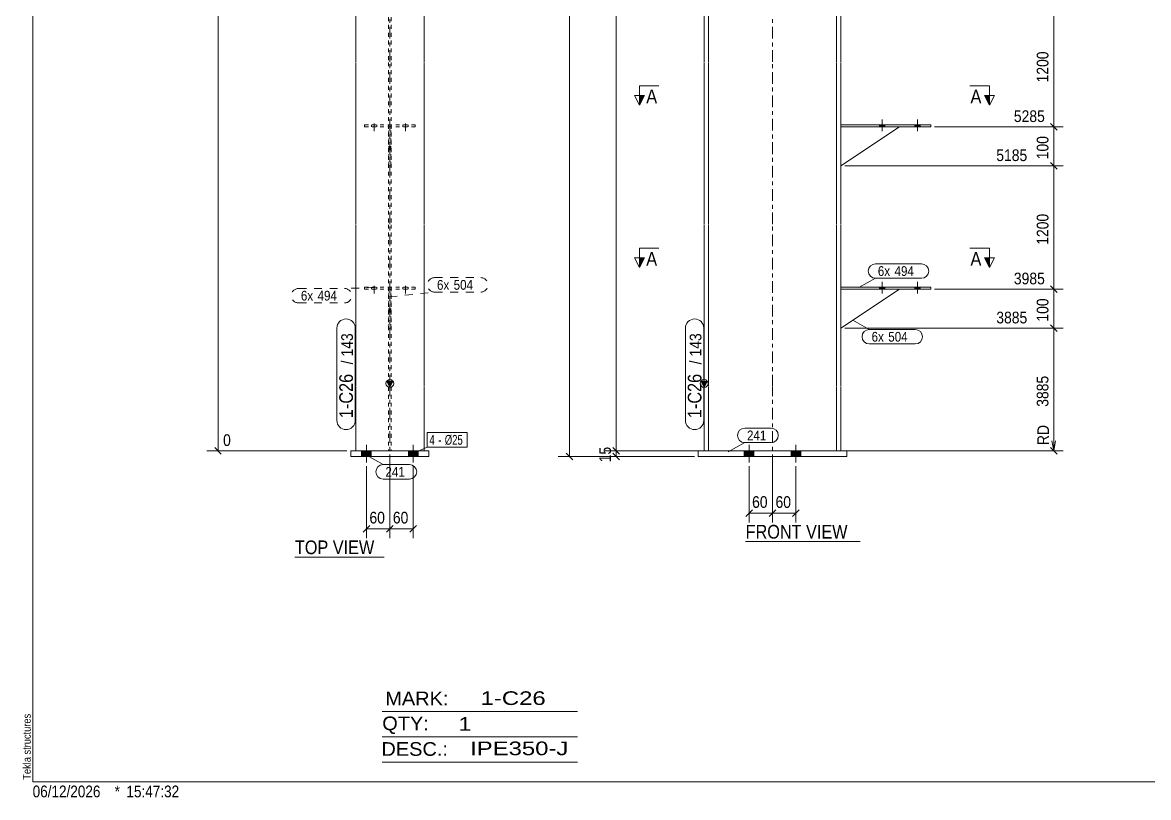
# Model space of a CAD drawing. Header units: millimetres. Extents: x 2 to 579, y 1 to 405.
# Drawn here: x 2.4 to 290.7, y 1 to 199.4 of the extents above; entities that cross this region are included whole.
import ezdxf

# ---------------------------------------------------------------- set-up
doc = ezdxf.new("R2010")
doc.units = ezdxf.units.MM
for name, pattern in [('XKITLINE00', [0]), ('XKITLINE01', [4, 1, -1, 1, -1]), ('XKITLINE02', [4, 2, -2]), ('XKITLINE03', [6, 3, -1, 1, -1])]:
    doc.linetypes.add(name, pattern=pattern)
for name, color, linetype, lineweight in [('Bolt', 3, 'Continuous', 0), ('BoltMark', 7, 'Continuous', 0), ('Dimensions', 7, 'Continuous', 0), ('DrawingSheet', 5, 'Continuous', 0), ('OtherObjectType', 7, 'Continuous', 0), ('Part', 2, 'Continuous', 0), ('PartMark', 7, 'Continuous', 0), ('Section', 6, 'Continuous', 0)]:
    doc.layers.add(name, color=color, linetype=linetype, lineweight=lineweight)
doc.styles.add('ARIAL', font='ARIAL.TTF')
doc.styles.add('ARIAL_NARROW', font='ARIALN.TTF')

# ---------------------------------------------------------------- blocks, each defined once
blk = doc.blocks.new('*A3')
at = {"layer": 'Bolt'}
for points in [[(189.68, 89.78), (189.68, 88.28), (187.18, 88.28), (187.18, 89.78)], [(189.68, 89.78), (189.68, 88.28), (187.18, 88.28), (187.18, 89.78)], [(201.68, 89.78), (201.68, 88.28), (199.18, 88.28), (199.18, 89.78)], [(201.68, 89.78), (201.68, 88.28), (199.18, 88.28), (199.18, 89.78)]]:
    blk.add_hatch(color=3, dxfattribs=at).paths.add_polyline_path(points, flags=17)
at = {"layer": 'Bolt', "color": 3, "linetype": 'XKITLINE00', "lineweight": 0}
for p, q in [((187.18, 89.78), (187.18, 88.28)), ((187.18, 89.78), (187.18, 88.28)), ((188.43, 91.28), (188.43, 86.78)), ((188.43, 91.28), (188.43, 86.78)), ((189.68, 89.78), (189.68, 88.28)), ((189.68, 89.78), (189.68, 88.28)), ((199.18, 89.78), (199.18, 88.28)), ((199.18, 89.78), (199.18, 88.28)), ((200.43, 91.28), (200.43, 86.78)), ((200.43, 91.28), (200.43, 86.78)), ((201.68, 89.78), (201.68, 88.28)), ((201.68, 89.78), (201.68, 88.28))]:
    blk.add_line(p, q, dxfattribs=at)
blk = doc.blocks.new('*A4')
at = {"layer": 'Bolt'}
for points in [[(223.23, 131.68), (223.23, 131.18), (221.83, 131.18), (221.83, 131.68)], [(223.23, 131.68), (223.23, 131.18), (221.83, 131.18), (221.83, 131.68)], [(232.23, 131.68), (232.23, 131.18), (230.83, 131.18), (230.83, 131.68)], [(232.23, 131.68), (232.23, 131.18), (230.83, 131.18), (230.83, 131.68)]]:
    blk.add_hatch(color=3, dxfattribs=at).paths.add_polyline_path(points, flags=17)
at = {"layer": 'Bolt', "color": 3, "linetype": 'XKITLINE00', "lineweight": 0}
for p, q in [((222.53, 130.02), (222.53, 133.02)), ((222.53, 130.02), (222.53, 133.02)), ((231.53, 130.02), (231.53, 133.02)), ((231.53, 130.02), (231.53, 133.02)), ((221.83, 131.18), (221.83, 131.68)), ((221.83, 131.18), (221.83, 131.68)), ((223.23, 131.18), (223.23, 131.68)), ((223.23, 131.18), (223.23, 131.68)), ((230.83, 131.18), (230.83, 131.68)), ((230.83, 131.18), (230.83, 131.68)), ((232.23, 131.18), (232.23, 131.68)), ((232.23, 131.18), (232.23, 131.68))]:
    blk.add_line(p, q, dxfattribs=at)
blk = doc.blocks.new('*A5')
at = {"layer": 'Bolt'}
for points in [[(223.23, 173.26), (223.23, 172.76), (221.83, 172.76), (221.83, 173.26)], [(223.23, 173.26), (223.23, 172.76), (221.83, 172.76), (221.83, 173.26)], [(232.23, 173.26), (232.23, 172.76), (230.83, 172.76), (230.83, 173.26)], [(232.23, 173.26), (232.23, 172.76), (230.83, 172.76), (230.83, 173.26)]]:
    blk.add_hatch(color=3, dxfattribs=at).paths.add_polyline_path(points, flags=17)
at = {"layer": 'Bolt', "color": 3, "linetype": 'XKITLINE00', "lineweight": 0}
for p, q in [((221.83, 172.76), (221.83, 173.26)), ((221.83, 172.76), (221.83, 173.26)), ((222.53, 171.6), (222.53, 174.6)), ((222.53, 171.6), (222.53, 174.6)), ((223.23, 172.76), (223.23, 173.26)), ((223.23, 172.76), (223.23, 173.26)), ((230.83, 172.76), (230.83, 173.26)), ((230.83, 172.76), (230.83, 173.26)), ((231.53, 171.6), (231.53, 174.6)), ((231.53, 171.6), (231.53, 174.6)), ((232.23, 172.76), (232.23, 173.26)), ((232.23, 172.76), (232.23, 173.26))]:
    blk.add_line(p, q, dxfattribs=at)
blk = doc.blocks.new('*A10')
at = {"layer": 'Part'}
blk.add_hatch(color=2, dxfattribs=at).paths.add_polyline_path([(176.13, 107.49), (177.73, 107.49), (176.93, 106.09)], flags=17)
at = {"layer": 'Part', "color": 7, "linetype": 'XKITLINE03', "lineweight": 0}
for p, q in [((194.43, 314.08), (194.43, 374.34)), ((194.43, 272.5), (194.43, 313.98)), ((194.43, 230.92), (194.43, 272.4)), ((194.43, 189.34), (194.43, 230.82)), ((194.43, 147.76), (194.43, 189.24)), ((194.43, 106.18), (194.43, 147.66)), ((194.43, 79.78), (194.43, 106.08))]:
    blk.add_line(p, q, dxfattribs=at)
at = {"layer": 'Part', "color": 2, "linetype": 'XKITLINE00', "lineweight": 0}
for p, q in [((178.03, 365.26), (176.93, 365.26)), ((176.93, 365.26), (176.93, 314.08)), ((178.03, 314.08), (178.03, 365.26)), ((178.03, 364.37), (210.83, 364.37)), ((211.93, 365.26), (210.83, 365.26)), ((210.83, 365.26), (210.83, 314.08)), ((211.93, 314.08), (211.93, 365.26)), ((176.93, 313.98), (176.93, 272.5)), ((178.03, 272.5), (178.03, 313.98)), ((210.83, 313.98), (210.83, 272.5)), ((211.93, 272.5), (211.93, 313.98)), ((176.93, 272.4), (176.93, 230.92)), ((178.03, 230.92), (178.03, 272.4)), ((210.83, 272.4), (210.83, 230.92)), ((211.93, 230.92), (211.93, 272.4)), ((176.93, 230.82), (176.93, 189.34)), ((178.03, 189.34), (178.03, 230.82)), ((210.83, 230.82), (210.83, 189.34)), ((211.93, 189.34), (211.93, 230.82)), ((176.93, 189.24), (176.93, 147.76)), ((178.03, 147.76), (178.03, 189.24)), ((210.83, 189.24), (210.83, 147.76)), ((211.93, 147.76), (211.93, 189.24)), ((176.93, 147.66), (176.93, 106.18)), ((178.03, 106.18), (178.03, 147.66)), ((210.83, 147.66), (210.83, 106.18)), ((211.93, 106.18), (211.93, 147.66)), ((176.93, 106.09), (176.13, 107.49)), ((176.13, 107.49), (177.73, 107.49)), ((177.73, 107.49), (176.93, 106.09)), ((176.93, 106.08), (176.93, 89.78)), ((178.03, 89.78), (178.03, 106.08)), ((210.83, 106.08), (210.83, 89.78)), ((211.93, 89.78), (211.93, 106.08))]:
    blk.add_line(p, q, dxfattribs=at)
at = {"layer": 'Part', "color": 7, "linetype": 'XKITLINE01', "lineweight": 0}
for p, q in [((176.93, 363.41), (178.03, 363.41)), ((178.03, 364.3), (210.83, 364.3)), ((210.83, 363.41), (211.93, 363.41)), ((176.93, 89.78), (211.93, 89.78))]:
    blk.add_line(p, q, dxfattribs=at)
at = {"layer": 'Part', "color": 2, "linetype": 'XKITLINE00', "lineweight": 0}
blk.add_circle((176.93, 106.99), 1, dxfattribs=at)
blk = doc.blocks.new('*A12')
at = {"layer": 'Part', "color": 2, "linetype": 'XKITLINE00', "lineweight": 0}
for p, q in [((213.43, 89.78), (175.43, 89.78)), ((175.43, 89.78), (175.43, 88.28)), ((213.43, 89.78), (213.43, 88.28)), ((213.43, 88.28), (175.43, 88.28))]:
    blk.add_line(p, q, dxfattribs=at)
blk = doc.blocks.new('*A13')
at = {"layer": 'Part', "color": 2, "linetype": 'XKITLINE00', "lineweight": 0}
for p, q in [((211.93, 131.68), (234.93, 131.68)), ((234.93, 131.18), (211.93, 131.18)), ((234.93, 131.68), (234.93, 131.18))]:
    blk.add_line(p, q, dxfattribs=at)
at = {"layer": 'Part', "color": 7, "linetype": 'XKITLINE01', "lineweight": 0}
blk.add_line((211.93, 131.18), (211.93, 131.68), dxfattribs=at)
blk = doc.blocks.new('*A14')
at = {"layer": 'Part', "color": 2, "linetype": 'XKITLINE00', "lineweight": 0}
blk.add_line((211.93, 121.18), (226.93, 131.18), dxfattribs=at)
at = {"layer": 'Part', "color": 7, "linetype": 'XKITLINE01', "lineweight": 0}
for p, q in [((211.93, 131.18), (211.93, 121.18)), ((226.93, 131.18), (211.93, 131.18))]:
    blk.add_line(p, q, dxfattribs=at)
blk = doc.blocks.new('*A15')
at = {"layer": 'Part', "color": 2, "linetype": 'XKITLINE00', "lineweight": 0}
for p, q in [((211.93, 173.26), (234.93, 173.26)), ((234.93, 173.26), (234.93, 172.76)), ((234.93, 172.76), (211.93, 172.76))]:
    blk.add_line(p, q, dxfattribs=at)
at = {"layer": 'Part', "color": 7, "linetype": 'XKITLINE01', "lineweight": 0}
blk.add_line((211.93, 172.76), (211.93, 173.26), dxfattribs=at)
blk = doc.blocks.new('*A16')
at = {"layer": 'Part', "color": 2, "linetype": 'XKITLINE00', "lineweight": 0}
blk.add_line((211.93, 162.76), (226.93, 172.76), dxfattribs=at)
at = {"layer": 'Part', "color": 7, "linetype": 'XKITLINE01', "lineweight": 0}
for p, q in [((211.93, 172.76), (211.93, 162.76)), ((226.93, 172.76), (211.93, 172.76))]:
    blk.add_line(p, q, dxfattribs=at)
blk = doc.blocks.new('*A26')
at = {"layer": 'Bolt'}
for points in [[(91.7, 89.78), (91.7, 88.28), (89.2, 88.28), (89.2, 89.78)], [(91.7, 89.78), (91.7, 88.28), (89.2, 88.28), (89.2, 89.78)], [(103.7, 89.78), (103.7, 88.28), (101.2, 88.28), (101.2, 89.78)], [(103.7, 89.78), (103.7, 88.28), (101.2, 88.28), (101.2, 89.78)]]:
    blk.add_hatch(color=3, dxfattribs=at).paths.add_polyline_path(points, flags=17)
at = {"layer": 'Bolt', "color": 3, "linetype": 'XKITLINE00', "lineweight": 0}
for p, q in [((89.2, 89.78), (89.2, 88.28)), ((89.2, 89.78), (89.2, 88.28)), ((90.45, 91.28), (90.45, 86.78)), ((90.45, 91.28), (90.45, 86.78)), ((91.7, 89.78), (91.7, 88.28)), ((91.7, 89.78), (91.7, 88.28)), ((101.2, 89.78), (101.2, 88.28)), ((101.2, 89.78), (101.2, 88.28)), ((102.45, 91.28), (102.45, 86.78)), ((102.45, 91.28), (102.45, 86.78)), ((103.7, 89.78), (103.7, 88.28)), ((103.7, 89.78), (103.7, 88.28))]:
    blk.add_line(p, q, dxfattribs=at)
blk = doc.blocks.new('*A27')
at = {"layer": 'Bolt', "color": 3, "linetype": 'XKITLINE02', "lineweight": 0}
for p, q in [((92.45, 130.02), (92.45, 133.02)), ((92.45, 130.02), (92.45, 133.02)), ((100.45, 130.02), (100.45, 133.02)), ((100.45, 130.02), (100.45, 133.02)), ((91.75, 131.18), (91.75, 131.68)), ((91.75, 131.18), (91.75, 131.68)), ((93.15, 131.18), (93.15, 131.68)), ((93.15, 131.18), (93.15, 131.68)), ((99.75, 131.18), (99.75, 131.68)), ((99.75, 131.18), (99.75, 131.68)), ((101.15, 131.18), (101.15, 131.68)), ((101.15, 131.18), (101.15, 131.68))]:
    blk.add_line(p, q, dxfattribs=at)
blk = doc.blocks.new('*A28')
at = {"layer": 'Bolt', "color": 3, "linetype": 'XKITLINE02', "lineweight": 0}
for p, q in [((91.75, 172.76), (91.75, 173.26)), ((91.75, 172.76), (91.75, 173.26)), ((92.45, 171.6), (92.45, 174.6)), ((92.45, 171.6), (92.45, 174.6)), ((93.15, 172.76), (93.15, 173.26)), ((93.15, 172.76), (93.15, 173.26)), ((99.75, 172.76), (99.75, 173.26)), ((99.75, 172.76), (99.75, 173.26)), ((100.45, 171.6), (100.45, 174.6)), ((100.45, 171.6), (100.45, 174.6)), ((101.15, 172.76), (101.15, 173.26)), ((101.15, 172.76), (101.15, 173.26))]:
    blk.add_line(p, q, dxfattribs=at)
blk = doc.blocks.new('*A33')
at = {"layer": 'Part'}
blk.add_hatch(color=2, dxfattribs=at).paths.add_polyline_path([(95.65, 107.49), (97.25, 107.49), (96.45, 106.09)], flags=17)
at = {"layer": 'Part', "color": 7, "linetype": 'XKITLINE03', "lineweight": 0}
for p, q in [((96.45, 314.08), (96.45, 374.34)), ((96.45, 272.5), (96.45, 313.98)), ((96.45, 230.92), (96.45, 272.4)), ((96.45, 189.34), (96.45, 230.82)), ((96.45, 147.76), (96.45, 189.24)), ((96.45, 106.18), (96.45, 147.66)), ((96.45, 79.78), (96.45, 106.08))]:
    blk.add_line(p, q, dxfattribs=at)
at = {"layer": 'Part', "color": 7, "linetype": 'XKITLINE01', "lineweight": 0}
for p, q in [((105.2, 365.26), (87.7, 363.41)), ((96.1, 364.3), (96.1, 314.08)), ((96.8, 364.37), (96.8, 314.08)), ((96.1, 313.98), (96.1, 272.5)), ((96.8, 313.98), (96.8, 272.5)), ((96.1, 272.4), (96.1, 230.92)), ((96.8, 272.4), (96.8, 230.92)), ((96.1, 230.82), (96.1, 189.34)), ((96.8, 230.82), (96.8, 189.34)), ((96.1, 189.24), (96.1, 147.76)), ((96.8, 189.24), (96.8, 147.76)), ((96.1, 147.66), (96.1, 106.18)), ((96.8, 147.66), (96.8, 106.18)), ((96.1, 106.08), (96.1, 89.78)), ((96.8, 106.08), (96.8, 89.78)), ((87.7, 89.78), (105.2, 89.78))]:
    blk.add_line(p, q, dxfattribs=at)
at = {"layer": 'Part', "color": 2, "linetype": 'XKITLINE00', "lineweight": 0}
for p, q in [((87.7, 314.08), (87.7, 363.41)), ((105.2, 314.08), (105.2, 365.26)), ((87.7, 272.5), (87.7, 313.98)), ((105.2, 272.5), (105.2, 313.98)), ((87.7, 230.92), (87.7, 272.4)), ((105.2, 230.92), (105.2, 272.4)), ((87.7, 189.34), (87.7, 230.82)), ((105.2, 189.34), (105.2, 230.82)), ((87.7, 147.76), (87.7, 189.24)), ((105.2, 147.76), (105.2, 189.24)), ((87.7, 106.18), (87.7, 147.66)), ((105.2, 106.18), (105.2, 147.66)), ((96.45, 106.09), (95.65, 107.49)), ((95.65, 107.49), (97.25, 107.49)), ((97.25, 107.49), (96.45, 106.09)), ((87.7, 89.78), (87.7, 106.08)), ((105.2, 89.78), (105.2, 106.08))]:
    blk.add_line(p, q, dxfattribs=at)
blk.add_circle((96.45, 106.99), 1, dxfattribs=at)
blk = doc.blocks.new('*A35')
at = {"layer": 'Part', "color": 2, "linetype": 'XKITLINE00', "lineweight": 0}
for p, q in [((86.45, 88.28), (86.45, 89.78)), ((86.45, 89.78), (106.45, 89.78)), ((106.45, 89.78), (106.45, 88.28)), ((106.45, 88.28), (86.45, 88.28))]:
    blk.add_line(p, q, dxfattribs=at)
blk = doc.blocks.new('*A36')
at = {"layer": 'Part', "color": 7, "linetype": 'XKITLINE01', "lineweight": 0}
for p, q in [((89.95, 131.68), (89.95, 131.18)), ((89.95, 131.68), (102.95, 131.68)), ((89.95, 131.18), (102.95, 131.18)), ((102.95, 131.68), (102.95, 131.18))]:
    blk.add_line(p, q, dxfattribs=at)
blk = doc.blocks.new('*A37')
at = {"layer": 'Part', "color": 7, "linetype": 'XKITLINE01', "lineweight": 0}
for p, q in [((96.7, 131.18), (96.2, 131.18)), ((96.2, 121.18), (96.2, 131.18)), ((96.2, 131.18), (96.7, 131.18)), ((96.7, 121.18), (96.7, 131.18)), ((96.7, 121.18), (96.2, 121.18))]:
    blk.add_line(p, q, dxfattribs=at)
blk = doc.blocks.new('*A38')
at = {"layer": 'Part', "color": 7, "linetype": 'XKITLINE01', "lineweight": 0}
for p, q in [((89.95, 173.26), (89.95, 172.76)), ((89.95, 173.26), (102.95, 173.26)), ((102.95, 173.26), (102.95, 172.76)), ((89.95, 172.76), (102.95, 172.76))]:
    blk.add_line(p, q, dxfattribs=at)
blk = doc.blocks.new('*A39')
at = {"layer": 'Part', "color": 7, "linetype": 'XKITLINE01', "lineweight": 0}
for p, q in [((96.7, 172.76), (96.2, 172.76)), ((96.2, 162.76), (96.2, 172.76)), ((96.2, 172.76), (96.7, 172.76)), ((96.7, 162.76), (96.7, 172.76)), ((96.7, 162.76), (96.2, 162.76))]:
    blk.add_line(p, q, dxfattribs=at)
blk = doc.blocks.new('*A52')
at = {"layer": 'DrawingSheet', "color": 5, "linetype": 'XKITLINE00', "lineweight": 0}
for p, q in [((5, 405), (5, 5)), ((5, 5), (579, 5))]:
    blk.add_line(p, q, dxfattribs=at)
at = {"layer": 'DrawingSheet', "color": 5, "style": 'ARIAL', "width": 0.85}
blk.add_text('Tekla structures', height=2, rotation=90, dxfattribs=at).set_placement((4.5, 5.5))
blk = doc.blocks.new('*A56')
at = {"layer": 'OtherObjectType', "color": 6, "linetype": 'XKITLINE00', "lineweight": 0}
for p, q in [((94.5, 23), (144.5, 23)), ((94.5, 16.5), (144.5, 16.5)), ((94.5, 10), (144.5, 10))]:
    blk.add_line(p, q, dxfattribs=at)
at = {"layer": 'OtherObjectType', "color": 6, "style": 'ARIAL_NARROW'}
for s, width, p in [('MARK:', 1.275, (95.27, 24.58)), ('1-C26', 1.525501, (119.69, 24.65)), ('QTY:', 1.275, (94.5, 18.19)), ('1', 1.525501, (113.99, 18.05)), ('DESC.:', 1.275, (94.29, 11.63)), ('IPE350-J', 1.525501, (117, 11.79))]:
    blk.add_text(s, height=3.5, dxfattribs=dict(at, width=width)).set_placement(p)
blk = doc.blocks.new('*A59')
at = {"layer": 'OtherObjectType', "color": 7, "style": 'ARIAL_NARROW', "width": 1.008832}
for s, p in [('06/12/2026', (4.99, 1)), ('*', (26, 1)), ('15:47:32', (29, 1))]:
    blk.add_text(s, height=3, dxfattribs=at).set_placement(p)
blk = doc.blocks.new('*A60')
at = {"layer": 'Dimensions', "color": 7, "linetype": 'XKITLINE00', "lineweight": 0}
for p, q in [((174.68, 366.58), (139.58, 366.58)), ((141.58, 367.43), (143.28, 365.73)), ((142.43, 88.28), (142.43, 366.58)), ((174.43, 88.28), (139.58, 88.28)), ((141.58, 89.12), (143.28, 87.43))]:
    blk.add_line(p, q, dxfattribs=at)
at = {"layer": 'Dimensions', "color": 3}
for p in [(142.43, 366.58), (142.43, 88.28)]:
    blk.add_point(p, dxfattribs=at)
at = {"layer": 'Dimensions', "color": 3, "style": 'ARIAL', "width": 0.85}
blk.add_text('10775', height=3, rotation=90.0002, dxfattribs=at).set_placement((141.08, 221.86))
blk = doc.blocks.new('*A61')
at = {"layer": 'Dimensions', "color": 7, "linetype": 'XKITLINE00', "lineweight": 0}
for p, q in [((175.93, 89.78), (151.58, 89.78)), ((153.58, 90.62), (155.28, 88.93)), ((154.43, 88.28), (154.43, 89.78)), ((174.43, 88.28), (151.58, 88.28)), ((153.58, 89.12), (155.28, 87.43))]:
    blk.add_line(p, q, dxfattribs=at)
at = {"layer": 'Dimensions', "color": 3}
for p in [(154.43, 89.78), (154.43, 88.28)]:
    blk.add_point(p, dxfattribs=at)
at = {"layer": 'Dimensions', "color": 3, "style": 'ARIAL', "width": 0.85}
blk.add_text('15', height=3, rotation=90.0002, dxfattribs=at).set_placement((153.08, 86.8))
blk = doc.blocks.new('*A62')
at = {"layer": 'Dimensions', "color": 7, "linetype": 'XKITLINE00', "lineweight": 0}
for p, q in [((265.58, 205.18), (267.28, 203.49)), ((212.93, 204.34), (268.83, 204.34)), ((266.43, 172.76), (266.43, 204.34)), ((265.58, 173.6), (267.28, 171.91)), ((235.93, 172.76), (268.83, 172.76))]:
    blk.add_line(p, q, dxfattribs=at)
at = {"layer": 'Dimensions', "color": 3}
for p in [(266.43, 204.34), (266.43, 172.76)]:
    blk.add_point(p, dxfattribs=at)
at = {"layer": 'Dimensions', "color": 3, "style": 'ARIAL', "width": 0.85}
blk.add_text('6485', height=3, dxfattribs=at).set_placement((251.73, 205.54))
blk.add_text('1200', height=3, rotation=90.0002, dxfattribs=at).set_placement((265.08, 184.1))
blk = doc.blocks.new('*A71')
at = {"layer": 'Dimensions', "color": 7, "linetype": 'XKITLINE00', "lineweight": 0}
for p, q in [((194.43, 88.78), (194.43, 71.38)), ((188.43, 85.78), (188.43, 71.38)), ((189.28, 74.62), (187.58, 72.93)), ((188.43, 73.78), (194.43, 73.78)), ((195.28, 74.62), (193.58, 72.93))]:
    blk.add_line(p, q, dxfattribs=at)
at = {"layer": 'Dimensions', "color": 3}
for p in [(188.43, 73.78), (194.43, 73.78)]:
    blk.add_point(p, dxfattribs=at)
at = {"layer": 'Dimensions', "color": 3, "style": 'ARIAL', "width": 0.85}
blk.add_text('60', height=3, dxfattribs=at).set_placement((189.2, 75.13))
blk = doc.blocks.new('*A72')
at = {"layer": 'Dimensions', "color": 7, "linetype": 'XKITLINE00', "lineweight": 0}
for p, q in [((194.43, 88.78), (194.43, 71.38)), ((200.43, 85.78), (200.43, 71.38)), ((195.28, 74.62), (193.58, 72.93)), ((194.43, 73.78), (200.43, 73.78)), ((201.28, 74.62), (199.58, 72.93))]:
    blk.add_line(p, q, dxfattribs=at)
at = {"layer": 'Dimensions', "color": 3}
for p in [(194.43, 73.78), (200.43, 73.78)]:
    blk.add_point(p, dxfattribs=at)
at = {"layer": 'Dimensions', "color": 3, "style": 'ARIAL', "width": 0.85}
blk.add_text('60', height=3, dxfattribs=at).set_placement((195.2, 75.13))
blk = doc.blocks.new('*A76')
at = {"layer": 'PartMark', "color": 7, "linetype": 'XKITLINE00', "lineweight": 0}
for p, q in [((187.3, 95.54), (194.06, 95.54)), ((183.06, 89.45), (187.3, 91.84)), ((187.3, 91.84), (194.06, 91.84))]:
    blk.add_line(p, q, dxfattribs=at)
for centre, start, end in [((187.3, 93.69), 90, 270), ((194.06, 93.69), 270, 90)]:
    blk.add_arc(centre, 1.85, start, end, dxfattribs=at)
at = {"layer": 'PartMark', "color": 3, "style": 'ARIAL', "width": 0.85}
blk.add_text('241', height=2.5, dxfattribs=at).set_placement((187.9, 92.44))
blk = doc.blocks.new('*A78')
at = {"layer": 'PartMark', "color": 7, "linetype": 'XKITLINE00', "lineweight": 0}
for p, q in [((172.13, 97.53), (172.13, 121.17)), ((176.83, 97.53), (176.83, 121.17))]:
    blk.add_line(p, q, dxfattribs=at)
for centre, start, end in [((174.48, 121.17), 0, 180), ((174.48, 97.53), 180, 0)]:
    blk.add_arc(centre, 2.35, start, end, dxfattribs=at)
at = {"layer": 'PartMark', "color": 3, "style": 'ARIAL', "width": 0.85}
for s, p in [('143', (176.23, 113.9)), ('/', (176.23, 111.89))]:
    blk.add_text(s, height=3, rotation=90.0002, dxfattribs=at).set_placement(p)
at = {"layer": 'PartMark', "color": 1, "style": 'ARIAL', "width": 0.85}
blk.add_text('1-C26', height=3.5, rotation=90.0002, dxfattribs=at).set_placement((176.23, 98.13))
blk = doc.blocks.new('*A79')
at = {"layer": 'PartMark', "color": 7, "linetype": 'XKITLINE00', "lineweight": 0}
for p, q in [((220.8, 137.64), (232.58, 137.64)), ((216.56, 131.55), (220.8, 133.94)), ((220.8, 133.94), (232.58, 133.94))]:
    blk.add_line(p, q, dxfattribs=at)
for centre, start, end in [((220.8, 135.79), 90, 270), ((232.58, 135.79), 270, 90)]:
    blk.add_arc(centre, 1.85, start, end, dxfattribs=at)
at = {"layer": 'PartMark', "color": 3, "style": 'ARIAL', "width": 0.85}
for s, p in [('6x', (221.4, 134.54)), ('494', (225.67, 134.54))]:
    blk.add_text(s, height=2.5, dxfattribs=at).set_placement(p)
blk = doc.blocks.new('*A80')
at = {"layer": 'PartMark', "color": 7, "linetype": 'XKITLINE00', "lineweight": 0}
for p, q in [((214.96, 123.21), (219.2, 120.81)), ((219.2, 120.81), (230.98, 120.81)), ((219.2, 117.11), (230.98, 117.11))]:
    blk.add_line(p, q, dxfattribs=at)
for centre, start, end in [((219.2, 118.96), 90, 270), ((230.98, 118.96), 270, 90)]:
    blk.add_arc(centre, 1.85, start, end, dxfattribs=at)
at = {"layer": 'PartMark', "color": 3, "style": 'ARIAL', "width": 0.85}
for s, p in [('6x', (219.8, 117.71)), ('504', (224.07, 117.71))]:
    blk.add_text(s, height=2.5, dxfattribs=at).set_placement(p)
blk = doc.blocks.new('*A83')
at = {"layer": 'Section'}
for points in [[(161.61, 180.76), (160.36, 178.26), (160.36, 180.76)], [(249.99, 180.76), (249.99, 178.26), (248.74, 180.76)]]:
    blk.add_hatch(color=3, dxfattribs=at).paths.add_polyline_path(points, flags=17)
at = {"layer": 'Section', "color": 1, "linetype": 'XKITLINE00', "lineweight": 0}
for p, q in [((160.36, 183.26), (165.36, 183.26)), ((160.36, 183.26), (160.36, 178.26)), ((249.99, 183.26), (244.99, 183.26)), ((249.99, 183.26), (249.99, 178.26))]:
    blk.add_line(p, q, dxfattribs=at)
at = {"layer": 'Section', "color": 3, "linetype": 'XKITLINE00', "lineweight": 0}
for p, q in [((160.36, 178.26), (159.11, 180.76)), ((161.61, 180.76), (159.11, 180.76)), ((160.36, 178.26), (161.61, 180.76)), ((248.74, 180.76), (251.24, 180.76)), ((249.99, 178.26), (248.74, 180.76)), ((251.24, 180.76), (249.99, 178.26))]:
    blk.add_line(p, q, dxfattribs=at)
at = {"layer": 'Section', "color": 7, "style": 'ARIAL', "width": 0.85}
for p in [(162.11, 178.76), (245.13, 178.76)]:
    blk.add_text('A', height=3.5, dxfattribs=at).set_placement(p)
blk = doc.blocks.new('*A84')
at = {"layer": 'Section'}
for points in [[(161.61, 139.18), (160.36, 136.68), (160.36, 139.18)], [(249.99, 139.18), (249.99, 136.68), (248.74, 139.18)]]:
    blk.add_hatch(color=3, dxfattribs=at).paths.add_polyline_path(points, flags=17)
at = {"layer": 'Section', "color": 1, "linetype": 'XKITLINE00', "lineweight": 0}
for p, q in [((160.36, 141.68), (165.36, 141.68)), ((160.36, 141.68), (160.36, 136.68)), ((249.99, 141.68), (244.99, 141.68)), ((249.99, 141.68), (249.99, 136.68))]:
    blk.add_line(p, q, dxfattribs=at)
at = {"layer": 'Section', "color": 3, "linetype": 'XKITLINE00', "lineweight": 0}
for p, q in [((160.36, 136.68), (159.11, 139.18)), ((161.61, 139.18), (159.11, 139.18)), ((160.36, 136.68), (161.61, 139.18)), ((248.74, 139.18), (251.24, 139.18)), ((249.99, 136.68), (248.74, 139.18)), ((251.24, 139.18), (249.99, 136.68))]:
    blk.add_line(p, q, dxfattribs=at)
at = {"layer": 'Section', "color": 7, "style": 'ARIAL', "width": 0.85}
for p in [(162.11, 137.18), (245.13, 137.18)]:
    blk.add_text('A', height=3.5, dxfattribs=at).set_placement(p)
blk = doc.blocks.new('*A87')
at = {"layer": 'OtherObjectType', "color": 7, "linetype": 'XKITLINE00', "lineweight": 0}
blk.add_line((187.55, 66.53), (216.85, 66.53), dxfattribs=at)
at = {"layer": 'OtherObjectType', "color": 7, "style": 'ARIAL', "width": 0.85}
blk.add_text('FRONT VIEW', height=3.5, dxfattribs=at).set_placement((187.55, 67.28))
blk = doc.blocks.new('*A88')
at = {"layer": 'Dimensions', "color": 7, "linetype": 'XKITLINE00', "lineweight": 0}
for p, q in [((175.93, 365.26), (151.58, 365.26)), ((153.58, 366.11), (155.28, 364.41)), ((154.43, 89.78), (154.43, 365.26)), ((175.93, 89.78), (151.58, 89.78)), ((153.58, 90.62), (155.28, 88.93))]:
    blk.add_line(p, q, dxfattribs=at)
at = {"layer": 'Dimensions', "color": 3}
for p in [(154.43, 365.26), (154.43, 89.78)]:
    blk.add_point(p, dxfattribs=at)
at = {"layer": 'Dimensions', "color": 3, "style": 'ARIAL', "width": 0.85}
blk.add_text('10747', height=3, rotation=90.0002, dxfattribs=at).set_placement((153.08, 221.95))
blk = doc.blocks.new('*A90')
at = {"layer": 'Dimensions', "color": 7, "linetype": 'XKITLINE00', "lineweight": 0}
for p, q in [((212.93, 121.18), (268.83, 121.18)), ((265.58, 122.02), (267.28, 120.33)), ((266.43, 89.78), (266.43, 121.18)), ((266.43, 97), (266.43, 89.78)), ((265.93, 92.28), (266.43, 89.78)), ((266.93, 92.28), (266.43, 89.78)), ((212.93, 89.78), (268.83, 89.78)), ((212.93, 89.78), (268.83, 89.78)), ((265.58, 90.62), (267.28, 88.93))]:
    blk.add_line(p, q, dxfattribs=at)
at = {"layer": 'Dimensions', "color": 3}
for p in [(266.43, 121.18), (266.43, 89.78)]:
    blk.add_point(p, dxfattribs=at)
at = {"layer": 'Dimensions', "color": 7}
blk.add_point((266.43, 89.78), dxfattribs=at)
at = {"layer": 'Dimensions', "color": 3, "style": 'ARIAL', "width": 0.85}
blk.add_text('3885', height=3, dxfattribs=at).set_placement((251.73, 122.38))
for s, p in [('3885', (265.08, 101.03)), ('RD', (265.23, 91.22))]:
    blk.add_text(s, height=3, rotation=90.0002, dxfattribs=at).set_placement(p)
blk = doc.blocks.new('*A91')
at = {"layer": 'Dimensions', "color": 7, "linetype": 'XKITLINE00', "lineweight": 0}
for p, q in [((235.93, 131.18), (268.83, 131.18)), ((265.58, 132.02), (267.28, 130.33)), ((266.43, 121.18), (266.43, 131.18)), ((212.93, 121.18), (268.83, 121.18)), ((265.58, 122.02), (267.28, 120.33))]:
    blk.add_line(p, q, dxfattribs=at)
at = {"layer": 'Dimensions', "color": 3}
for p in [(266.43, 131.18), (266.43, 121.18)]:
    blk.add_point(p, dxfattribs=at)
at = {"layer": 'Dimensions', "color": 3, "style": 'ARIAL', "width": 0.85}
blk.add_text('3985', height=3, dxfattribs=at).set_placement((256.23, 132.38))
blk.add_text('100', height=3, rotation=90.0002, dxfattribs=at).set_placement((265.08, 122.84))
blk = doc.blocks.new('*A92')
at = {"layer": 'Dimensions', "color": 7, "linetype": 'XKITLINE00', "lineweight": 0}
for p, q in [((212.93, 162.76), (268.83, 162.76)), ((265.58, 163.6), (267.28, 161.91)), ((266.43, 131.18), (266.43, 162.76)), ((235.93, 131.18), (268.83, 131.18)), ((265.58, 132.02), (267.28, 130.33))]:
    blk.add_line(p, q, dxfattribs=at)
at = {"layer": 'Dimensions', "color": 3}
for p in [(266.43, 162.76), (266.43, 131.18)]:
    blk.add_point(p, dxfattribs=at)
at = {"layer": 'Dimensions', "color": 3, "style": 'ARIAL', "width": 0.85}
blk.add_text('5185', height=3, dxfattribs=at).set_placement((251.73, 163.96))
blk.add_text('1200', height=3, rotation=90.0002, dxfattribs=at).set_placement((265.08, 142.52))
blk = doc.blocks.new('*A93')
at = {"layer": 'Dimensions', "color": 7, "linetype": 'XKITLINE00', "lineweight": 0}
for p, q in [((265.58, 173.6), (267.28, 171.91)), ((235.93, 172.76), (268.83, 172.76)), ((266.43, 162.76), (266.43, 172.76)), ((212.93, 162.76), (268.83, 162.76)), ((265.58, 163.6), (267.28, 161.91))]:
    blk.add_line(p, q, dxfattribs=at)
at = {"layer": 'Dimensions', "color": 3}
for p in [(266.43, 172.76), (266.43, 162.76)]:
    blk.add_point(p, dxfattribs=at)
at = {"layer": 'Dimensions', "color": 3, "style": 'ARIAL', "width": 0.85}
blk.add_text('5285', height=3, dxfattribs=at).set_placement((256.23, 173.96))
blk.add_text('100', height=3, rotation=90.0002, dxfattribs=at).set_placement((265.08, 164.42))
blk = doc.blocks.new('*A94')
at = {"layer": 'Dimensions', "color": 7, "linetype": 'XKITLINE00', "lineweight": 0}
for p, q in [((86.7, 363.41), (49.6, 363.41)), ((51.6, 364.26), (53.3, 362.56)), ((52.45, 89.78), (52.45, 363.41)), ((85.45, 89.78), (49.6, 89.78)), ((51.6, 90.62), (53.3, 88.93))]:
    blk.add_line(p, q, dxfattribs=at)
at = {"layer": 'Dimensions', "color": 3}
for p in [(52.45, 363.41), (52.45, 89.78)]:
    blk.add_point(p, dxfattribs=at)
at = {"layer": 'Dimensions', "color": 3, "style": 'ARIAL', "width": 0.85}
for s, p in [('10728', (53.75, 364.61)), ('0', (53.75, 90.98))]:
    blk.add_text(s, height=3, dxfattribs=at).set_placement(p)
blk.add_text('10728', height=3, rotation=90.0002, dxfattribs=at).set_placement((51.1, 221.03))
blk = doc.blocks.new('*A97')
at = {"layer": 'Dimensions', "color": 7, "linetype": 'XKITLINE00', "lineweight": 0}
for p, q in [((96.45, 88.78), (96.45, 67.38)), ((90.45, 85.78), (90.45, 67.38)), ((91.3, 70.62), (89.6, 68.93)), ((90.45, 69.78), (96.45, 69.78)), ((97.3, 70.62), (95.6, 68.93))]:
    blk.add_line(p, q, dxfattribs=at)
at = {"layer": 'Dimensions', "color": 3}
for p in [(90.45, 69.78), (96.45, 69.78)]:
    blk.add_point(p, dxfattribs=at)
at = {"layer": 'Dimensions', "color": 3, "style": 'ARIAL', "width": 0.85}
blk.add_text('60', height=3, dxfattribs=at).set_placement((91.22, 71.13))
blk = doc.blocks.new('*A98')
at = {"layer": 'Dimensions', "color": 7, "linetype": 'XKITLINE00', "lineweight": 0}
for p, q in [((96.45, 88.78), (96.45, 67.38)), ((102.45, 85.78), (102.45, 67.38)), ((97.3, 70.62), (95.6, 68.93)), ((96.45, 69.78), (102.45, 69.78)), ((103.3, 70.62), (101.6, 68.93))]:
    blk.add_line(p, q, dxfattribs=at)
at = {"layer": 'Dimensions', "color": 3}
for p in [(96.45, 69.78), (102.45, 69.78)]:
    blk.add_point(p, dxfattribs=at)
at = {"layer": 'Dimensions', "color": 3, "style": 'ARIAL', "width": 0.85}
blk.add_text('60', height=3, dxfattribs=at).set_placement((97.22, 71.13))
blk = doc.blocks.new('*A101')
at = {"layer": 'BoltMark', "color": 7, "linetype": 'XKITLINE00', "lineweight": 0}
for p, q in [((105.99, 94.41), (116.28, 94.41)), ((105.99, 90.71), (105.99, 94.41)), ((116.28, 90.71), (116.28, 94.41)), ((102.45, 89.03), (105.99, 90.71)), ((105.99, 90.71), (116.28, 90.71))]:
    blk.add_line(p, q, dxfattribs=at)
at = {"layer": 'BoltMark', "color": 3, "style": 'ARIAL_NARROW', "width": 0.85}
for s, p in [('4', (106.59, 91.31)), ('-', (108.86, 91.31)), ('Ø25', (110.51, 91.31))]:
    blk.add_text(s, height=2.5, dxfattribs=at).set_placement(p)
blk = doc.blocks.new('*A102')
at = {"layer": 'PartMark', "color": 7, "linetype": 'XKITLINE00', "lineweight": 0}
for p, q in [((90.48, 88.61), (94.72, 86.21)), ((94.72, 86.21), (101.48, 86.21)), ((94.72, 82.51), (101.48, 82.51))]:
    blk.add_line(p, q, dxfattribs=at)
for centre, start, end in [((94.72, 84.36), 90, 270), ((101.48, 84.36), 270, 90)]:
    blk.add_arc(centre, 1.85, start, end, dxfattribs=at)
at = {"layer": 'PartMark', "color": 3, "style": 'ARIAL', "width": 0.85}
blk.add_text('241', height=2.5, dxfattribs=at).set_placement((95.32, 83.11))
blk = doc.blocks.new('*A104')
at = {"layer": 'PartMark', "color": 7, "linetype": 'XKITLINE00', "lineweight": 0}
for p, q in [((82.9, 97.53), (82.9, 121.17)), ((87.6, 97.53), (87.6, 121.17))]:
    blk.add_line(p, q, dxfattribs=at)
for centre, start, end in [((85.25, 121.17), 0, 180), ((85.25, 97.53), 180, 0)]:
    blk.add_arc(centre, 2.35, start, end, dxfattribs=at)
at = {"layer": 'PartMark', "color": 3, "style": 'ARIAL', "width": 0.85}
for s, p in [('143', (87, 113.9)), ('/', (87, 111.89))]:
    blk.add_text(s, height=3, rotation=90.0002, dxfattribs=at).set_placement(p)
at = {"layer": 'PartMark', "color": 1, "style": 'ARIAL', "width": 0.85}
blk.add_text('1-C26', height=3.5, rotation=90.0002, dxfattribs=at).set_placement((87, 98.13))
blk = doc.blocks.new('*A105')
at = {"layer": 'PartMark', "color": 7, "linetype": 'XKITLINE02', "lineweight": 0}
for p, q in [((73.07, 131.33), (84.85, 131.33)), ((92.58, 131.55), (84.85, 131.33)), ((73.07, 127.63), (84.85, 127.63))]:
    blk.add_line(p, q, dxfattribs=at)
for centre, start, end in [((73.07, 129.48), 90, 270), ((84.85, 129.48), 270, 90)]:
    blk.add_arc(centre, 1.85, start, end, dxfattribs=at)
at = {"layer": 'PartMark', "color": 3, "style": 'ARIAL', "width": 0.85}
for s, p in [('6x', (73.67, 128.23)), ('494', (77.94, 128.23))]:
    blk.add_text(s, height=2.5, dxfattribs=at).set_placement(p)
blk = doc.blocks.new('*A106')
at = {"layer": 'PartMark', "color": 7, "linetype": 'XKITLINE02', "lineweight": 0}
for p, q in [((107.92, 134.1), (119.71, 134.1)), ((96.33, 129.15), (107.92, 130.4)), ((107.92, 130.4), (119.71, 130.4))]:
    blk.add_line(p, q, dxfattribs=at)
for centre, start, end in [((107.92, 132.25), 90, 270), ((119.71, 132.25), 270, 90)]:
    blk.add_arc(centre, 1.85, start, end, dxfattribs=at)
at = {"layer": 'PartMark', "color": 3, "style": 'ARIAL', "width": 0.85}
for s, p in [('6x', (108.52, 131)), ('504', (112.79, 131))]:
    blk.add_text(s, height=2.5, dxfattribs=at).set_placement(p)
blk = doc.blocks.new('*A107')
at = {"layer": 'OtherObjectType', "color": 7, "linetype": 'XKITLINE00', "lineweight": 0}
blk.add_line((72.14, 62.53), (94.96, 62.53), dxfattribs=at)
at = {"layer": 'OtherObjectType', "color": 7, "style": 'ARIAL', "width": 0.85}
blk.add_text('TOP VIEW', height=3.5, dxfattribs=at).set_placement((72.14, 63.28))

msp = doc.modelspace()

# ---------------------------------------------------------------- block references
at = {"lineweight": 0}
for name in ['*A52', '*A94', '*A60', '*A88', '*A62', '*A83', '*A93', '*A38', '*A28', '*A15', '*A5', '*A39', '*A16', '*A92', '*A84', '*A79', '*A27', '*A106', '*A91', '*A4', '*A105', '*A36', '*A37', '*A13', '*A14', '*A90', '*A104', '*A78', '*A80', '*A76', '*A101', '*A35', '*A26', '*A61', '*A12', '*A3', '*A97', '*A102', '*A98', '*A71', '*A72', '*A87', '*A107', '*A56', '*A59']:
    msp.add_blockref(name, (0, 0), dxfattribs=at)
at = {"layer": 'Part', "lineweight": 0}
for name in ['*A33', '*A10']:
    msp.add_blockref(name, (0, 0), dxfattribs=at)

doc.saveas('drawing.dxf')
